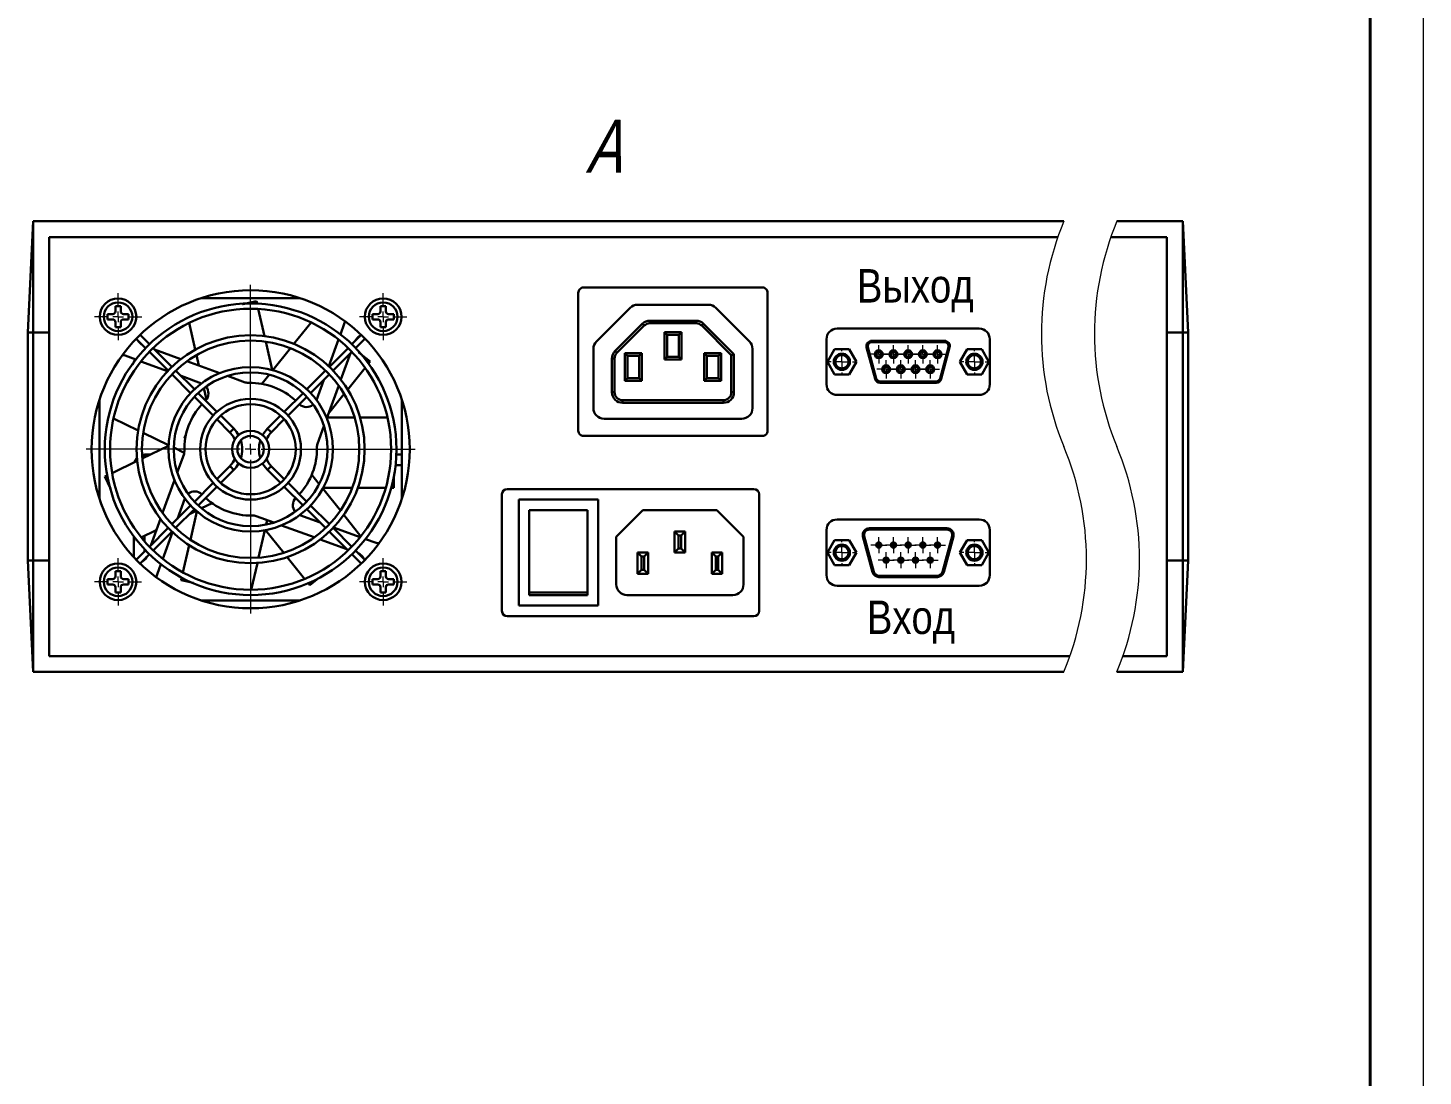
# Model space of a CAD drawing. Header units: millimetres. Extents: x 7140 to 8879, y -16257 to -5062.
# Drawn here: x 7428 to 7559.6, y -13423.9 to -13325 of the extents above; entities that cross this region are included whole.
import ezdxf

# ---------------------------------------------------------------- set-up
doc = ezdxf.new("R2010")
doc.units = ezdxf.units.MM
doc.layers.add('ОСЕВЫЕ', color=7, linetype='Continuous')
doc.styles.add('CLW', font='clw.shx', dxfattribs={"width": 0.75, "oblique": 15})
doc.styles.get("Standard").update_dxf_attribs({"font": 'ARIALN.TTF', "height": 3.4})

# ---------------------------------------------------------------- blocks, each defined once
blk = doc.blocks.new('SW_CENTERMARKSYMBOL_19')
at = {"color": 0, "linetype": 'Continuous', "lineweight": 0}
for p, q in [((0, 1), (0, 15.5)), ((-1, 0), (-15.5, 0)), ((0, 0), (-0.5, 0)), ((0, 0), (0, 0.5)), ((0, 0), (0, -0.5)), ((0, 0), (0.5, 0)), ((1, 0), (15.5, 0)), ((0, -1), (0, -15.5))]:
    blk.add_line(p, q, dxfattribs=at)
blk = doc.blocks.new('SW_CENTERMARKSYMBOL_20')
at = {"color": 0, "linetype": 'Continuous', "lineweight": 0}
for p, q in [((0, 1), (0, 2.23)), ((-1, 0), (-2.22, 0)), ((0, 0), (-0.5, 0)), ((0, 0), (0, 0.5)), ((0, 0), (0, -0.5)), ((0, 0), (0.5, 0)), ((1, 0), (2.23, 0)), ((0, -1), (0, -2.22))]:
    blk.add_line(p, q, dxfattribs=at)
blk = doc.blocks.new('SW_CENTERMARKSYMBOL_21')
at = {"color": 0, "linetype": 'Continuous', "lineweight": 0}
for p, q in [((0, 1), (0, 2.23)), ((-1, 0), (-2.22, 0)), ((0, 0), (-0.5, 0)), ((0, 0), (0, 0.5)), ((0, 0), (0, -0.5)), ((0, 0), (0.5, 0)), ((1, 0), (2.23, 0)), ((0, -1), (0, -2.22))]:
    blk.add_line(p, q, dxfattribs=at)
blk = doc.blocks.new('SW_CENTERMARKSYMBOL_22')
at = {"color": 0, "linetype": 'Continuous', "lineweight": 0}
for p, q in [((0, 1), (0, 2.22)), ((-1, 0), (-2.23, 0)), ((0, 0), (-0.5, 0)), ((0, 0), (0, 0.5)), ((0, 0), (0, -0.5)), ((0, 0), (0.5, 0)), ((1, 0), (2.22, 0)), ((0, -1), (0, -2.23))]:
    blk.add_line(p, q, dxfattribs=at)
blk = doc.blocks.new('SW_CENTERMARKSYMBOL_23')
at = {"color": 0, "linetype": 'Continuous', "lineweight": 0}
for p, q in [((0, 1), (0, 2.22)), ((-1, 0), (-2.23, 0)), ((0, 0), (-0.5, 0)), ((0, 0), (0, 0.5)), ((0, 0), (0, -0.5)), ((0, 0), (0.5, 0)), ((1, 0), (2.22, 0)), ((0, -1), (0, -2.23))]:
    blk.add_line(p, q, dxfattribs=at)
blk = doc.blocks.new('SW_CENTERMARKSYMBOL_24')
at = {"color": 0, "linetype": 'Continuous', "lineweight": 0}
for p, q in [((-1, 0), (-1.26, 0)), ((0, 0), (-0.5, 0)), ((0, 1), (0, 1.26)), ((0, 0), (0, 0.5)), ((0, 0), (0, -0.5)), ((0, 0), (0.5, 0)), ((1, 0), (1.26, 0)), ((0, -1), (0, -1.26))]:
    blk.add_line(p, q, dxfattribs=at)
blk = doc.blocks.new('SW_CENTERMARKSYMBOL_25')
at = {"color": 0, "linetype": 'Continuous', "lineweight": 0}
for p, q in [((-0.5, 0), (-0.87, 0)), ((0, 0), (-0.5, 0)), ((0, 0.5), (0, 0.87)), ((0, 0), (0, 0.5)), ((0, 0), (0, -0.5)), ((0, 0), (0.5, 0)), ((0.5, 0), (0.87, 0)), ((0, -0.5), (0, -0.87))]:
    blk.add_line(p, q, dxfattribs=at)
blk = doc.blocks.new('SW_CENTERMARKSYMBOL_26')
at = {"color": 0, "linetype": 'Continuous', "lineweight": 0}
for p, q in [((-0.5, 0), (-0.87, 0)), ((0, 0), (-0.5, 0)), ((0, 0.5), (0, 0.87)), ((0, 0), (0, 0.5)), ((0, 0), (0, -0.5)), ((0, 0), (0.5, 0)), ((0.5, 0), (0.87, 0)), ((0, -0.5), (0, -0.87))]:
    blk.add_line(p, q, dxfattribs=at)
blk = doc.blocks.new('SW_CENTERMARKSYMBOL_27')
at = {"color": 0, "linetype": 'Continuous', "lineweight": 0}
for p, q in [((-0.5, 0), (-0.87, 0)), ((0, 0), (-0.5, 0)), ((0, 0.5), (0, 0.87)), ((0, 0), (0, 0.5)), ((0, 0), (0, -0.5)), ((0, 0), (0.5, 0)), ((0.5, 0), (0.87, 0)), ((0, -0.5), (0, -0.87))]:
    blk.add_line(p, q, dxfattribs=at)
blk = doc.blocks.new('SW_CENTERMARKSYMBOL_28')
at = {"color": 0, "linetype": 'Continuous', "lineweight": 0}
for p, q in [((-0.5, 0), (-0.88, 0)), ((0, 0), (-0.5, 0)), ((0, 0.5), (0, 0.87)), ((0, 0), (0, 0.5)), ((0, 0), (0, -0.5)), ((0, 0), (0.5, 0)), ((0.5, 0), (0.87, 0)), ((0, -0.5), (0, -0.88))]:
    blk.add_line(p, q, dxfattribs=at)
blk = doc.blocks.new('SW_CENTERMARKSYMBOL_29')
at = {"color": 0, "linetype": 'Continuous', "lineweight": 0}
for p, q in [((-0.5, 0), (-0.87, 0)), ((0, 0), (-0.5, 0)), ((0, 0.5), (0, 0.87)), ((0, 0), (0, 0.5)), ((0, 0), (0, -0.5)), ((0, 0), (0.5, 0)), ((0.5, 0), (0.87, 0)), ((0, -0.5), (0, -0.87))]:
    blk.add_line(p, q, dxfattribs=at)
blk = doc.blocks.new('SW_CENTERMARKSYMBOL_30')
at = {"color": 0, "linetype": 'Continuous', "lineweight": 0}
for p, q in [((-0.5, 0), (-0.87, 0)), ((0, 0), (-0.5, 0)), ((0, 0.5), (0, 0.87)), ((0, 0), (0, 0.5)), ((0, 0), (0, -0.5)), ((0, 0), (0.5, 0)), ((0.5, 0), (0.87, 0)), ((0, -0.5), (0, -0.87))]:
    blk.add_line(p, q, dxfattribs=at)
blk = doc.blocks.new('SW_CENTERMARKSYMBOL_31')
at = {"color": 0, "linetype": 'Continuous', "lineweight": 0}
for p, q in [((-0.5, 0), (-0.87, 0)), ((0, 0), (-0.5, 0)), ((0, 0.5), (0, 0.87)), ((0, 0), (0, 0.5)), ((0, 0), (0, -0.5)), ((0, 0), (0.5, 0)), ((0.5, 0), (0.87, 0)), ((0, -0.5), (0, -0.87))]:
    blk.add_line(p, q, dxfattribs=at)
blk = doc.blocks.new('SW_CENTERMARKSYMBOL_32')
at = {"color": 0, "linetype": 'Continuous', "lineweight": 0}
for p, q in [((-0.5, 0), (-0.87, 0)), ((0, 0), (-0.5, 0)), ((0, 0.5), (0, 0.87)), ((0, 0), (0, 0.5)), ((0, 0), (0, -0.5)), ((0, 0), (0.5, 0)), ((0.5, 0), (0.87, 0)), ((0, -0.5), (0, -0.87))]:
    blk.add_line(p, q, dxfattribs=at)
blk = doc.blocks.new('SW_CENTERMARKSYMBOL_33')
at = {"color": 0, "linetype": 'Continuous', "lineweight": 0}
for p, q in [((-0.5, 0), (-0.87, 0)), ((0, 0), (-0.5, 0)), ((0, 0.5), (0, 0.87)), ((0, 0), (0, 0.5)), ((0, 0), (0, -0.5)), ((0, 0), (0.5, 0)), ((0.5, 0), (0.87, 0)), ((0, -0.5), (0, -0.87))]:
    blk.add_line(p, q, dxfattribs=at)
blk = doc.blocks.new('SW_CENTERMARKSYMBOL_34')
at = {"color": 0, "linetype": 'Continuous', "lineweight": 0}
for p, q in [((-1, 0), (-1.26, 0)), ((0, 0), (-0.5, 0)), ((0, 1), (0, 1.26)), ((0, 0), (0, 0.5)), ((0, 0), (0, -0.5)), ((0, 0), (0.5, 0)), ((1, 0), (1.26, 0)), ((0, -1), (0, -1.26))]:
    blk.add_line(p, q, dxfattribs=at)
blk = doc.blocks.new('SW_CENTERMARKSYMBOL_35')
at = {"color": 0, "linetype": 'Continuous', "lineweight": 0}
for p, q in [((-1, 0), (-1.26, 0)), ((0, 0), (-0.5, 0)), ((0, 1), (0, 1.26)), ((0, 0), (0, 0.5)), ((0, 0), (0, -0.5)), ((0, 0), (0.5, 0)), ((1, 0), (1.26, 0)), ((0, -1), (0, -1.26))]:
    blk.add_line(p, q, dxfattribs=at)
blk = doc.blocks.new('SW_CENTERMARKSYMBOL_36')
at = {"color": 0, "linetype": 'Continuous', "lineweight": 0}
for p, q in [((-0.5, 0), (-0.75, 0)), ((0, 0), (-0.5, 0)), ((0, 0.5), (0, 0.75)), ((0, 0), (0, 0.5)), ((0, 0), (0, -0.5)), ((0, 0), (0.5, 0)), ((0.5, 0), (0.75, 0)), ((0, -0.5), (0, -0.75))]:
    blk.add_line(p, q, dxfattribs=at)
blk = doc.blocks.new('SW_CENTERMARKSYMBOL_37')
at = {"color": 0, "linetype": 'Continuous', "lineweight": 0}
for p, q in [((-0.5, 0), (-0.75, 0)), ((0, 0), (-0.5, 0)), ((0, 0.5), (0, 0.75)), ((0, 0), (0, 0.5)), ((0, 0), (0, -0.5)), ((0, 0), (0.5, 0)), ((0.5, 0), (0.75, 0)), ((0, -0.5), (0, -0.75))]:
    blk.add_line(p, q, dxfattribs=at)
blk = doc.blocks.new('SW_CENTERMARKSYMBOL_38')
at = {"color": 0, "linetype": 'Continuous', "lineweight": 0}
for p, q in [((-0.5, 0), (-0.75, 0)), ((0, 0), (-0.5, 0)), ((0, 0.5), (0, 0.75)), ((0, 0), (0, 0.5)), ((0, 0), (0, -0.5)), ((0, 0), (0.5, 0)), ((0.5, 0), (0.75, 0)), ((0, -0.5), (0, -0.75))]:
    blk.add_line(p, q, dxfattribs=at)
blk = doc.blocks.new('SW_CENTERMARKSYMBOL_39')
at = {"color": 0, "linetype": 'Continuous', "lineweight": 0}
for p, q in [((-0.5, 0), (-0.75, 0)), ((0, 0), (-0.5, 0)), ((0, 0.5), (0, 0.75)), ((0, 0), (0, 0.5)), ((0, 0), (0, -0.5)), ((0, 0), (0.5, 0)), ((0.5, 0), (0.75, 0)), ((0, -0.5), (0, -0.75))]:
    blk.add_line(p, q, dxfattribs=at)
blk = doc.blocks.new('SW_CENTERMARKSYMBOL_40')
at = {"color": 0, "linetype": 'Continuous', "lineweight": 0}
for p, q in [((-0.5, 0), (-0.75, 0)), ((0, 0), (-0.5, 0)), ((0, 0.5), (0, 0.75)), ((0, 0), (0, 0.5)), ((0, 0), (0, -0.5)), ((0, 0), (0.5, 0)), ((0.5, 0), (0.75, 0)), ((0, -0.5), (0, -0.75))]:
    blk.add_line(p, q, dxfattribs=at)
blk = doc.blocks.new('SW_CENTERMARKSYMBOL_41')
at = {"color": 0, "linetype": 'Continuous', "lineweight": 0}
for p, q in [((-0.5, 0), (-0.75, 0)), ((0, 0), (-0.5, 0)), ((0, 0.5), (0, 0.75)), ((0, 0), (0, 0.5)), ((0, 0), (0, -0.5)), ((0, 0), (0.5, 0)), ((0.5, 0), (0.75, 0)), ((0, -0.5), (0, -0.75))]:
    blk.add_line(p, q, dxfattribs=at)
blk = doc.blocks.new('SW_CENTERMARKSYMBOL_42')
at = {"color": 0, "linetype": 'Continuous', "lineweight": 0}
for p, q in [((-0.5, 0), (-0.75, 0)), ((0, 0), (-0.5, 0)), ((0, 0.5), (0, 0.75)), ((0, 0), (0, 0.5)), ((0, 0), (0, -0.5)), ((0, 0), (0.5, 0)), ((0.5, 0), (0.75, 0)), ((0, -0.5), (0, -0.75))]:
    blk.add_line(p, q, dxfattribs=at)
blk = doc.blocks.new('SW_CENTERMARKSYMBOL_43')
at = {"color": 0, "linetype": 'Continuous', "lineweight": 0}
for p, q in [((-0.5, 0), (-0.75, 0)), ((0, 0), (-0.5, 0)), ((0, 0.5), (0, 0.75)), ((0, 0), (0, 0.5)), ((0, 0), (0, -0.5)), ((0, 0), (0.5, 0)), ((0.5, 0), (0.75, 0)), ((0, -0.5), (0, -0.75))]:
    blk.add_line(p, q, dxfattribs=at)
blk = doc.blocks.new('SW_CENTERMARKSYMBOL_44')
at = {"color": 0, "linetype": 'Continuous', "lineweight": 0}
for p, q in [((-0.5, 0), (-0.75, 0)), ((0, 0), (-0.5, 0)), ((0, 0.5), (0, 0.75)), ((0, 0), (0, 0.5)), ((0, 0), (0, -0.5)), ((0, 0), (0.5, 0)), ((0.5, 0), (0.75, 0)), ((0, -0.5), (0, -0.75))]:
    blk.add_line(p, q, dxfattribs=at)
blk = doc.blocks.new('SW_CENTERMARKSYMBOL_45')
at = {"color": 0, "linetype": 'Continuous', "lineweight": 0}
for p, q in [((-1, 0), (-1.26, 0)), ((0, 0), (-0.5, 0)), ((0, 1), (0, 1.26)), ((0, 0), (0, 0.5)), ((0, 0), (0, -0.5)), ((0, 0), (0.5, 0)), ((1, 0), (1.26, 0)), ((0, -1), (0, -1.26))]:
    blk.add_line(p, q, dxfattribs=at)

msp = doc.modelspace()

# ---------------------------------------------------------------- linework, layer by layer
at = {"color": 7, "linetype": 'Continuous', "lineweight": 40}
msp.add_line((7554.585, -13518.1631), (7554.585, -13231.1631), dxfattribs=at)
at = {"color": 7, "linetype": 'Continuous', "lineweight": 30}
for p, q in [((7428.03066, -13353.7519), (7428.53066, -13343.2519)), ((7428.53066, -13353.7519), (7428.53066, -13343.2519)), ((7525.71561, -13343.2519), (7428.53066, -13343.2519)), ((7536.93065, -13343.2519), (7530.71561, -13343.2519)), ((7536.93065, -13353.7519), (7536.93065, -13343.2519)), ((7537.43064, -13353.7519), (7536.93065, -13343.2519)), ((7525.1412, -13344.7519), (7430.03066, -13344.7519)), ((7430.03066, -13353.7519), (7430.03066, -13344.7519)), ((7430.03066, -13344.7519), (7430.03066, -13384.2519)), ((7535.43065, -13344.7519), (7530.1412, -13344.7519)), ((7535.43065, -13353.7519), (7535.43065, -13344.7519)), ((7535.43065, -13384.2519), (7535.43065, -13344.7519)), ((7479.93066, -13350.0019), (7479.93066, -13363.0019)), ((7497.28066, -13349.5019), (7480.43066, -13349.5019)), ((7497.78066, -13363.0019), (7497.78066, -13350.0019)), ((7436.78509, -13351.2519), (7436.27623, -13351.2519)), ((7436.27623, -13351.74747), (7436.27623, -13351.2519)), ((7436.78509, -13351.74747), (7436.78509, -13351.2519)), ((7453.71441, -13350.5019), (7444.34691, -13350.5019)), ((7449.63243, -13351.01507), (7449.57869, -13350.77964)), ((7461.78509, -13351.2519), (7461.27623, -13351.2519)), ((7461.27623, -13351.74747), (7461.27623, -13351.2519)), ((7461.78509, -13351.74747), (7461.78509, -13351.2519)), ((7484.81277, -13351.41979), (7481.64855, -13354.58401)), ((7492.19144, -13351.1269), (7485.51987, -13351.1269)), ((7496.06277, -13354.58401), (7492.89855, -13351.41979)), ((7436.02623, -13351.99747), (7435.53065, -13351.99747)), ((7435.53065, -13351.99747), (7435.53065, -13352.50633)), ((7436.02623, -13352.50633), (7435.53065, -13352.50633)), ((7436.27623, -13353.2519), (7436.27623, -13352.75633)), ((7436.78509, -13353.2519), (7436.78509, -13352.75633)), ((7437.53066, -13351.99747), (7437.03508, -13351.99747)), ((7437.53066, -13352.50633), (7437.03508, -13352.50633)), ((7437.53066, -13351.99747), (7437.53066, -13352.50633)), ((7443.114, -13352.33998), (7443.0956, -13352.25936)), ((7450.3322, -13354.08098), (7449.74798, -13351.52133)), ((7455.04571, -13352.38737), (7455.09727, -13352.32271)), ((7461.02623, -13351.99747), (7460.53066, -13351.99747)), ((7460.53066, -13351.99747), (7460.53066, -13352.50633)), ((7461.02623, -13352.50633), (7460.53066, -13352.50633)), ((7461.27623, -13353.2519), (7461.27623, -13352.75633)), ((7461.78509, -13353.2519), (7461.78509, -13352.75633)), ((7462.53066, -13351.99747), (7462.03508, -13351.99747)), ((7462.53066, -13352.50633), (7462.03508, -13352.50633)), ((7462.53066, -13351.99747), (7462.53066, -13352.50633)), ((7486.67152, -13352.6269), (7486.67152, -13352.8769)), ((7486.67152, -13352.6269), (7491.03979, -13352.6269)), ((7491.03979, -13352.6269), (7491.03979, -13352.8769)), ((7428.03066, -13353.7519), (7428.03066, -13375.2519)), ((7428.03066, -13353.7519), (7428.53066, -13353.7519)), ((7428.53066, -13353.7519), (7430.03066, -13353.7519)), ((7428.53066, -13375.2519), (7428.53066, -13353.7519)), ((7430.03066, -13375.2519), (7430.03066, -13353.7519)), ((7436.78509, -13353.2519), (7436.27623, -13353.2519)), ((7439.48632, -13354.85401), (7438.60231, -13353.97)), ((7443.80298, -13355.35861), (7443.22813, -13352.84001)), ((7453.11522, -13354.80812), (7454.72593, -13352.78836)), ((7457.85747, -13352.92661), (7457.49684, -13353.91741)), ((7459.45901, -13353.97), (7458.575, -13354.85401)), ((7461.78509, -13353.2519), (7461.27623, -13353.2519)), ((7483.39855, -13355.48566), (7485.96441, -13352.91979)), ((7486.14119, -13353.09657), (7483.57533, -13355.66243)), ((7485.96441, -13352.91979), (7486.14119, -13353.09657)), ((7491.03979, -13352.8769), (7486.67152, -13352.8769)), ((7488.05566, -13353.7019), (7489.65566, -13353.7019)), ((7488.05566, -13356.3019), (7488.05566, -13353.7019)), ((7488.30566, -13353.9519), (7488.05566, -13353.7019)), ((7488.30566, -13353.9519), (7488.30566, -13356.0519)), ((7489.40566, -13353.9519), (7488.30566, -13353.9519)), ((7489.40566, -13353.9519), (7489.65566, -13353.7019)), ((7489.40566, -13356.0519), (7489.40566, -13353.9519)), ((7489.65566, -13353.7019), (7489.65566, -13356.3019)), ((7491.7469, -13352.91979), (7491.57012, -13353.09657)), ((7494.35566, -13355.8821), (7491.57012, -13353.09657)), ((7491.7469, -13352.91979), (7494.60566, -13355.77855)), ((7517.73066, -13353.3769), (7504.33066, -13353.3769)), ((7536.93065, -13353.7519), (7535.43065, -13353.7519)), ((7535.43065, -13375.2519), (7535.43065, -13353.7519)), ((7537.43064, -13353.7519), (7536.93065, -13353.7519)), ((7536.93065, -13375.2519), (7536.93065, -13353.7519)), ((7537.43064, -13353.7519), (7537.43064, -13375.2519)), ((7438.24875, -13354.32355), (7439.13277, -13355.20756)), ((7441.60809, -13356.97578), (7439.83994, -13355.20763)), ((7442.46209, -13356.24211), (7439.96588, -13355.33357)), ((7451.06064, -13357.27248), (7450.45084, -13354.60076)), ((7451.13382, -13357.29273), (7452.78985, -13355.21613)), ((7457.31667, -13354.41244), (7456.40153, -13356.92676)), ((7458.22138, -13355.20763), (7456.45323, -13356.97578)), ((7458.92855, -13355.20756), (7459.81256, -13354.32355)), ((7481.35565, -13355.29111), (7481.35565, -13360.8769)), ((7496.35566, -13360.8769), (7496.35566, -13355.29111)), ((7503.33066, -13354.3769), (7503.33066, -13358.6269)), ((7503.41195, -13356.5019), (7504.09755, -13355.3144)), ((7504.09755, -13355.3144), (7505.46876, -13355.3144)), ((7505.46876, -13355.3144), (7506.15437, -13356.5019)), ((7507.11681, -13355.15631), (7507.23755, -13355.12396)), ((7507.90726, -13358.10631), (7507.11681, -13355.15631)), ((7507.23755, -13355.12396), (7508.028, -13358.07396)), ((7507.59977, -13354.5269), (7507.59977, -13354.6519)), ((7507.59977, -13354.5269), (7514.46154, -13354.5269)), ((7514.46154, -13354.6519), (7507.59977, -13354.6519)), ((7514.03332, -13358.07396), (7514.82376, -13355.12396)), ((7514.94451, -13355.15631), (7514.15406, -13358.10631)), ((7514.46154, -13354.5269), (7514.46154, -13354.6519)), ((7514.82376, -13355.12396), (7514.94451, -13355.15631)), ((7515.90695, -13356.5019), (7516.59255, -13355.3144)), ((7516.59255, -13355.3144), (7517.96376, -13355.3144)), ((7517.96376, -13355.3144), (7518.64936, -13356.5019)), ((7518.73066, -13358.6269), (7518.73066, -13354.3769)), ((7437.20537, -13355.92509), (7438.19617, -13356.28571)), ((7438.6912, -13356.46589), (7441.20552, -13357.38103)), ((7439.48638, -13355.56118), (7441.25454, -13357.32933)), ((7446.11449, -13357.57148), (7443.02372, -13356.44653)), ((7444.14439, -13356.85442), (7443.91911, -13355.86739)), ((7456.80678, -13357.32933), (7458.57493, -13355.56118)), ((7457.54044, -13358.18333), (7458.44899, -13355.68712)), ((7460.14573, -13356.65761), (7460.2963, -13356.46881)), ((7483.10566, -13359.3769), (7483.10566, -13356.19276)), ((7483.35566, -13356.19276), (7483.10566, -13356.19276)), ((7483.35566, -13356.19276), (7483.35566, -13359.3769)), ((7483.39855, -13355.48566), (7483.57533, -13355.66243)), ((7484.30566, -13355.7019), (7485.90566, -13355.7019)), ((7484.30566, -13358.3019), (7484.30566, -13355.7019)), ((7484.55566, -13355.9519), (7484.30566, -13355.7019)), ((7485.65566, -13355.9519), (7484.55566, -13355.9519)), ((7484.55566, -13355.9519), (7484.55566, -13358.0519)), ((7485.65566, -13355.9519), (7485.90566, -13355.7019)), ((7485.65566, -13358.0519), (7485.65566, -13355.9519)), ((7485.90566, -13355.7019), (7485.90566, -13358.3019)), ((7488.05566, -13356.3019), (7488.30566, -13356.0519)), ((7489.65566, -13356.3019), (7488.05566, -13356.3019)), ((7488.30566, -13356.0519), (7489.40566, -13356.0519)), ((7489.65566, -13356.3019), (7489.40566, -13356.0519)), ((7491.80566, -13358.3019), (7491.80566, -13355.7019)), ((7491.80566, -13355.7019), (7493.40566, -13355.7019)), ((7491.80566, -13355.7019), (7492.05566, -13355.9519)), ((7493.15566, -13355.9519), (7492.05566, -13355.9519)), ((7492.05566, -13355.9519), (7492.05566, -13358.0519)), ((7493.40566, -13355.7019), (7493.15566, -13355.9519)), ((7493.15566, -13358.0519), (7493.15566, -13355.9519)), ((7493.40566, -13355.7019), (7493.40566, -13358.3019)), ((7494.60566, -13355.77855), (7494.35566, -13355.8821)), ((7494.35566, -13359.3769), (7494.35566, -13355.8821)), ((7494.60566, -13355.77855), (7494.60566, -13359.3769)), ((7504.09755, -13357.6894), (7503.41195, -13356.5019)), ((7506.15437, -13356.5019), (7505.46876, -13357.6894)), ((7516.59255, -13357.6894), (7515.90695, -13356.5019)), ((7518.64936, -13356.5019), (7517.96376, -13357.6894)), ((7441.60819, -13357.68299), (7443.37665, -13359.45145)), ((7443.73021, -13359.0979), (7441.96175, -13357.32943)), ((7442.47562, -13357.8433), (7444.39434, -13358.54166)), ((7448.51108, -13358.44377), (7446.84771, -13357.83835)), ((7450.09653, -13358.59345), (7450.79349, -13357.71948)), ((7456.09957, -13357.32943), (7454.33111, -13359.0979)), ((7454.68466, -13359.45145), (7456.45312, -13357.68299)), ((7458.18502, -13359.11628), (7459.82198, -13357.0636)), ((7505.46876, -13357.6894), (7504.09755, -13357.6894)), ((7517.96376, -13357.6894), (7516.59255, -13357.6894)), ((7444.87405, -13360.05124), (7444.6316, -13358.98902)), ((7455.93926, -13358.19686), (7455.2409, -13360.11558)), ((7456.21108, -13361.83573), (7457.33603, -13358.74496)), ((7484.30566, -13358.3019), (7484.55566, -13358.0519)), ((7485.90566, -13358.3019), (7484.30566, -13358.3019)), ((7484.55566, -13358.0519), (7485.65566, -13358.0519)), ((7485.90566, -13358.3019), (7485.65566, -13358.0519)), ((7492.05566, -13358.0519), (7491.80566, -13358.3019)), ((7493.40566, -13358.3019), (7491.80566, -13358.3019)), ((7492.05566, -13358.0519), (7493.15566, -13358.0519)), ((7493.15566, -13358.0519), (7493.40566, -13358.3019)), ((7507.90726, -13358.10631), (7508.028, -13358.07396)), ((7508.39022, -13358.3519), (7513.6711, -13358.3519)), ((7508.39022, -13358.3519), (7508.39022, -13358.4769)), ((7513.6711, -13358.4769), (7508.39022, -13358.4769)), ((7513.6711, -13358.3519), (7513.6711, -13358.4769)), ((7514.03332, -13358.07396), (7514.15406, -13358.10631)), ((7434.78066, -13369.43565), (7434.78066, -13360.06815)), ((7443.73041, -13359.8052), (7445.49978, -13361.57457)), ((7445.85333, -13361.22102), (7444.08396, -13359.45165)), ((7453.97735, -13359.45165), (7452.20798, -13361.22102)), ((7452.56153, -13361.57457), (7454.33091, -13359.8052)), ((7456.37459, -13361.38648), (7457.8526, -13359.53311)), ((7463.28066, -13369.43565), (7463.28066, -13360.06815)), ((7483.35566, -13359.3769), (7483.10566, -13359.3769)), ((7484.10566, -13360.1269), (7493.60566, -13360.1269)), ((7484.10566, -13360.1269), (7484.10566, -13360.3769)), ((7493.60566, -13360.3769), (7484.10566, -13360.3769)), ((7493.60566, -13360.1269), (7493.60566, -13360.3769)), ((7494.35566, -13359.3769), (7494.60566, -13359.3769)), ((7504.33066, -13359.6269), (7517.73066, -13359.6269)), ((7435.63765, -13361.63902), (7435.56315, -13361.60314)), ((7438.42728, -13362.98244), (7436.09975, -13361.86156)), ((7445.85388, -13361.92868), (7447.08612, -13363.16091)), ((7447.43967, -13362.80736), (7446.20743, -13361.57512)), ((7451.85388, -13361.57512), (7450.62165, -13362.80736)), ((7450.9752, -13363.16091), (7452.20743, -13361.92868)), ((7456.24392, -13361.7455), (7458.82984, -13361.7455)), ((7459.3517, -13361.7455), (7461.93508, -13361.7455)), ((7462.44796, -13361.7455), (7462.53066, -13361.7455)), ((7482.35566, -13361.8769), (7495.35566, -13361.8769)), ((7441.2905, -13364.36129), (7438.89747, -13363.20887)), ((7455.33879, -13364.23232), (7455.94421, -13362.56894)), ((7441.28706, -13364.43714), (7438.81801, -13365.62617)), ((7442.77221, -13365.07484), (7441.78229, -13364.59812)), ((7442.93125, -13363.38818), (7442.8483, -13363.53186)), ((7480.43066, -13363.5019), (7497.28066, -13363.5019)), ((7438.33766, -13365.85749), (7435.97219, -13366.99664)), ((7439.03066, -13365.2519), (7439.59518, -13365.2519)), ((7442.72253, -13365.27148), (7442.1171, -13366.93485)), ((7462.77156, -13365.2519), (7463.28066, -13365.2519)), ((7435.50434, -13367.22195), (7435.28676, -13367.32673)), ((7447.08612, -13366.34289), (7445.85388, -13367.57512)), ((7446.20743, -13367.92868), (7447.43967, -13366.69644)), ((7450.62165, -13366.69644), (7451.85388, -13367.92868)), ((7452.20743, -13367.57512), (7450.9752, -13366.34289)), ((7454.79752, -13367.16142), (7455.49449, -13368.0354)), ((7435.82647, -13368.44745), (7435.28676, -13367.32673)), ((7441.85024, -13367.66807), (7440.72529, -13370.75884)), ((7445.49978, -13367.92922), (7443.73041, -13369.6986)), ((7444.08396, -13370.05215), (7445.85333, -13368.28278)), ((7452.20798, -13368.28278), (7453.97735, -13370.05215)), ((7454.33091, -13369.6986), (7452.56153, -13367.92922)), ((7455.83481, -13368.46215), (7457.49085, -13370.53875)), ((7455.87084, -13368.39531), (7458.61126, -13368.39531)), ((7459.14441, -13368.39531), (7461.76989, -13368.39531)), ((7462.28917, -13368.39531), (7462.53066, -13368.39531)), ((7462.53066, -13367.34623), (7462.53066, -13368.39531)), ((7496.48066, -13368.5019), (7473.23066, -13368.5019)), ((7442.12206, -13371.30694), (7442.82042, -13369.38822)), ((7445.3983, -13369.83801), (7444.39115, -13370.32302)), ((7472.73066, -13369.0019), (7472.73066, -13380.0019)), ((7474.30566, -13379.5019), (7474.30566, -13369.5019)), ((7481.80566, -13369.5019), (7474.30566, -13369.5019)), ((7481.80566, -13379.5019), (7481.80566, -13369.5019)), ((7496.98066, -13369.0019), (7496.98066, -13380.0019)), ((7443.37665, -13370.05235), (7441.60819, -13371.82081)), ((7441.96175, -13372.17436), (7443.73021, -13370.4059)), ((7443.89936, -13370.55985), (7443.27611, -13370.86)), ((7443.95651, -13370.60984), (7443.34671, -13373.28156)), ((7449.55023, -13371.06003), (7451.21361, -13371.66545)), ((7455.5857, -13371.6605), (7453.66698, -13370.96214)), ((7454.33111, -13370.4059), (7456.09957, -13372.17436)), ((7456.45312, -13371.82081), (7454.68466, -13370.05235)), ((7457.81623, -13370.94676), (7459.42693, -13372.96652)), ((7475.30566, -13370.5019), (7475.30566, -13378.27686)), ((7475.30566, -13370.5019), (7480.80566, -13370.5019)), ((7480.80566, -13370.5019), (7480.80566, -13378.27686)), ((7486.00566, -13370.5019), (7483.50566, -13373.0019)), ((7493.00566, -13370.5019), (7486.00566, -13370.5019)), ((7495.50566, -13373.0019), (7493.00566, -13370.5019)), ((7440.13852, -13372.37098), (7438.70861, -13373.05959)), ((7441.25454, -13372.17447), (7439.48638, -13373.94262)), ((7440.52087, -13371.32047), (7439.61233, -13373.81668)), ((7450.37219, -13372.38491), (7449.78116, -13374.97439)), ((7450.4469, -13372.3714), (7452.15553, -13374.51395)), ((7450.58835, -13371.43787), (7450.49365, -13371.85275)), ((7451.94682, -13371.93232), (7455.0376, -13373.05727)), ((7458.57493, -13373.94262), (7456.80678, -13372.17447)), ((7459.37012, -13373.03791), (7456.8558, -13372.12277)), ((7503.33066, -13372.3769), (7503.33066, -13376.6269)), ((7517.73066, -13371.3769), (7504.33066, -13371.3769)), ((7514.69114, -13372.2019), (7507.37017, -13372.2019)), ((7514.69114, -13372.3269), (7507.37017, -13372.3269)), ((7518.73066, -13376.6269), (7518.73066, -13372.3769)), ((7438.03066, -13374.94994), (7438.03066, -13373.02449)), ((7438.24651, -13373.28212), (7438.172, -13373.318)), ((7439.83994, -13374.29617), (7441.60809, -13372.52802)), ((7440.74465, -13375.09136), (7441.65979, -13372.57704)), ((7443.22807, -13373.80135), (7442.64384, -13376.361)), ((7455.59923, -13373.26168), (7458.09544, -13374.17023)), ((7456.45323, -13372.52802), (7458.22138, -13374.29617)), ((7460.85595, -13373.57871), (7459.86515, -13373.21809)), ((7483.50566, -13373.0019), (7483.50566, -13377.5019)), ((7489.00566, -13372.5019), (7489.38066, -13372.8769)), ((7489.00566, -13372.5019), (7490.00566, -13372.5019)), ((7489.00566, -13374.5019), (7489.00566, -13372.5019)), ((7489.38066, -13372.8769), (7489.38066, -13374.1269)), ((7489.63066, -13372.8769), (7489.38066, -13372.8769)), ((7489.63066, -13372.8769), (7490.00566, -13372.5019)), ((7489.63066, -13374.1269), (7489.63066, -13372.8769)), ((7490.00566, -13372.5019), (7490.00566, -13374.5019)), ((7495.50566, -13377.5019), (7495.50566, -13373.0019)), ((7503.41195, -13374.5019), (7504.09755, -13373.3144)), ((7504.09755, -13373.3144), (7505.46876, -13373.3144)), ((7505.46876, -13373.3144), (7506.15437, -13374.5019)), ((7506.76647, -13372.98866), (7507.6641, -13376.33866)), ((7506.88721, -13372.95631), (7507.78484, -13376.30631)), ((7514.27647, -13376.30631), (7515.1741, -13372.95631)), ((7514.39721, -13376.33866), (7515.29485, -13372.98866)), ((7515.90695, -13374.5019), (7516.59255, -13373.3144)), ((7516.59255, -13373.3144), (7517.96376, -13373.3144)), ((7517.96376, -13373.3144), (7518.64936, -13374.5019)), ((7439.13277, -13374.29623), (7438.24875, -13375.18025)), ((7438.60231, -13375.5338), (7439.48632, -13374.64979)), ((7452.48795, -13374.93078), (7454.1249, -13376.98346)), ((7458.575, -13374.64979), (7459.45901, -13375.5338)), ((7459.81256, -13375.18025), (7458.92855, -13374.29623)), ((7485.50566, -13376.5019), (7485.50566, -13374.5019)), ((7485.50566, -13374.5019), (7485.88066, -13374.8769)), ((7485.50566, -13374.5019), (7486.50566, -13374.5019)), ((7485.88066, -13374.8769), (7485.88066, -13376.1269)), ((7486.13066, -13374.8769), (7485.88066, -13374.8769)), ((7486.50566, -13374.5019), (7486.13066, -13374.8769)), ((7486.13066, -13376.1269), (7486.13066, -13374.8769)), ((7486.50566, -13374.5019), (7486.50566, -13376.5019)), ((7489.00566, -13374.5019), (7489.38066, -13374.1269)), ((7490.00566, -13374.5019), (7489.00566, -13374.5019)), ((7489.38066, -13374.1269), (7489.63066, -13374.1269)), ((7489.63066, -13374.1269), (7490.00566, -13374.5019)), ((7492.50566, -13376.5019), (7492.50566, -13374.5019)), ((7492.50566, -13374.5019), (7492.88066, -13374.8769)), ((7492.50566, -13374.5019), (7493.50566, -13374.5019)), ((7492.88066, -13374.8769), (7492.88066, -13376.1269)), ((7493.13066, -13374.8769), (7492.88066, -13374.8769)), ((7493.50566, -13374.5019), (7493.13066, -13374.8769)), ((7493.13066, -13376.1269), (7493.13066, -13374.8769)), ((7493.50566, -13374.5019), (7493.50566, -13376.5019)), ((7504.09755, -13375.6894), (7503.41195, -13374.5019)), ((7506.15437, -13374.5019), (7505.46876, -13375.6894)), ((7516.59255, -13375.6894), (7515.90695, -13374.5019)), ((7518.64936, -13374.5019), (7517.96376, -13375.6894)), ((7428.03066, -13375.2519), (7428.53066, -13375.2519)), ((7428.03066, -13375.2519), (7428.53066, -13385.7519)), ((7428.53066, -13375.2519), (7428.53066, -13385.7519)), ((7428.53066, -13375.2519), (7430.03066, -13375.2519)), ((7430.03066, -13375.2519), (7430.03066, -13384.2519)), ((7436.78509, -13376.2519), (7436.27623, -13376.2519)), ((7436.27623, -13376.74747), (7436.27623, -13376.2519)), ((7436.78509, -13376.74747), (7436.78509, -13376.2519)), ((7440.20385, -13376.57719), (7440.56447, -13375.58639)), ((7449.66503, -13375.48317), (7449.09018, -13378.00177)), ((7461.78509, -13376.2519), (7461.27623, -13376.2519)), ((7461.27623, -13376.74747), (7461.27623, -13376.2519)), ((7461.78509, -13376.74747), (7461.78509, -13376.2519)), ((7485.88066, -13376.1269), (7485.50566, -13376.5019)), ((7485.88066, -13376.1269), (7486.13066, -13376.1269)), ((7486.13066, -13376.1269), (7486.50566, -13376.5019)), ((7492.88066, -13376.1269), (7492.50566, -13376.5019)), ((7492.88066, -13376.1269), (7493.13066, -13376.1269)), ((7493.13066, -13376.1269), (7493.50566, -13376.5019)), ((7505.46876, -13375.6894), (7504.09755, -13375.6894)), ((7517.96376, -13375.6894), (7516.59255, -13375.6894)), ((7535.43065, -13375.2519), (7535.43065, -13384.2519)), ((7536.93065, -13375.2519), (7535.43065, -13375.2519)), ((7536.93065, -13375.2519), (7536.93065, -13385.7519)), ((7537.43064, -13375.2519), (7536.93065, -13385.7519)), ((7537.43064, -13375.2519), (7536.93065, -13375.2519)), ((7436.02623, -13376.99747), (7435.53065, -13376.99747)), ((7435.53065, -13376.99747), (7435.53065, -13377.50633)), ((7436.02623, -13377.50633), (7435.53065, -13377.50633)), ((7436.27623, -13378.2519), (7436.27623, -13377.75633)), ((7436.78509, -13378.2519), (7436.78509, -13377.75633)), ((7437.53066, -13376.99747), (7437.03508, -13376.99747)), ((7437.53066, -13377.50633), (7437.03508, -13377.50633)), ((7437.53066, -13376.99747), (7437.53066, -13377.50633)), ((7442.5283, -13376.86725), (7442.47456, -13377.10269)), ((7443.61381, -13377.36272), (7442.47456, -13377.10269)), ((7454.44867, -13377.38945), (7454.59923, -13377.57826)), ((7455.44215, -13376.90605), (7454.59923, -13377.57826)), ((7461.02623, -13376.99747), (7460.53066, -13376.99747)), ((7460.53066, -13376.99747), (7460.53066, -13377.50633)), ((7461.02623, -13377.50633), (7460.53066, -13377.50633)), ((7461.27623, -13378.2519), (7461.27623, -13377.75633)), ((7461.78509, -13378.2519), (7461.78509, -13377.75633)), ((7462.53066, -13376.99747), (7462.03508, -13376.99747)), ((7462.53066, -13377.50633), (7462.03508, -13377.50633)), ((7462.53066, -13376.99747), (7462.53066, -13377.50633)), ((7486.50566, -13376.5019), (7485.50566, -13376.5019)), ((7493.50566, -13376.5019), (7492.50566, -13376.5019)), ((7504.33066, -13377.6269), (7517.73066, -13377.6269)), ((7508.2678, -13376.6769), (7513.79351, -13376.6769)), ((7508.2678, -13376.8019), (7513.79351, -13376.8019)), ((7436.78509, -13378.2519), (7436.27623, -13378.2519)), ((7453.71441, -13379.0019), (7444.34691, -13379.0019)), ((7448.97605, -13378.50179), (7448.95765, -13378.58241)), ((7461.78509, -13378.2519), (7461.27623, -13378.2519)), ((7475.30566, -13378.27686), (7475.30566, -13378.5019)), ((7475.30566, -13378.27686), (7480.80566, -13378.27686)), ((7475.30566, -13378.5019), (7480.80566, -13378.5019)), ((7480.80566, -13378.27686), (7480.80566, -13378.5019)), ((7484.50566, -13378.5019), (7494.50566, -13378.5019)), ((7481.80566, -13379.5019), (7474.30566, -13379.5019)), ((7496.48066, -13380.5019), (7473.23066, -13380.5019)), ((7430.03066, -13384.2519), (7526.2901, -13384.2519)), ((7531.2901, -13384.2519), (7535.43065, -13384.2519)), ((7428.53066, -13385.7519), (7525.71569, -13385.7519)), ((7530.71569, -13385.7519), (7536.93065, -13385.7519))]:
    msp.add_line(p, q, dxfattribs=at)
at = {"color": 8, "linetype": 'Continuous', "lineweight": 30}
for p, q in [((7439.03066, -13365.52376), (7439.03066, -13365.2519)), ((7463.28066, -13366.2519), (7462.69859, -13366.2519)), ((7439.03066, -13372.9045), (7439.03066, -13373.44457)), ((7439.03066, -13374.18919), (7439.03066, -13374.39835)), ((7439.03066, -13375.10545), (7439.03066, -13375.1836))]:
    msp.add_line(p, q, dxfattribs=at)
at = {"color": 7, "linetype": 'Continuous', "lineweight": 30, "flags": 128}
for points in [[(7448.25374, -13351.08205), (7448.31005, -13351.0692), (7449.57869, -13350.77964)], [(7457.91449, -13352.66564), (7457.90144, -13352.76458), (7457.85747, -13352.92661)], [(7436.9444, -13355.86807), (7437.04334, -13355.88111), (7437.20537, -13355.92509)], [(7459.19991, -13355.59446), (7459.27893, -13355.65748), (7460.2963, -13356.46881)], [(7447.08612, -13363.16091), (7447.36593, -13363.50187), (7447.54574, -13363.82589)], [(7450.62165, -13362.80736), (7450.27965, -13363.22408), (7450.16203, -13363.4168)], [(7442.8483, -13363.53186), (7442.79791, -13363.70783), (7442.79744, -13363.70977)], [(7439.03066, -13365.2519), (7438.83557, -13365.27111), (7438.79428, -13365.28024)], [(7447.54574, -13365.67791), (7447.36593, -13366.00193), (7447.08612, -13366.34289)], [(7450.16203, -13366.087), (7450.27965, -13366.27972), (7450.62165, -13366.69644)], [(7461.11692, -13373.63573), (7461.01798, -13373.62268), (7460.85595, -13373.57871)], [(7440.14683, -13376.83816), (7440.15987, -13376.73922), (7440.20385, -13376.57719)]]:
    msp.add_lwpolyline(points, dxfattribs=at)
at = {"color": 8, "linetype": 'Continuous', "lineweight": 30, "flags": 128}
for points in [[(7447.08612, -13363.16091), (7447.09957, -13363.14745), (7447.13789, -13363.10913), (7447.19524, -13363.05178), (7447.26289, -13362.98413), (7447.33054, -13362.91648), (7447.38789, -13362.85913), (7447.42621, -13362.82081), (7447.43967, -13362.80736)], [(7450.9752, -13363.16091), (7450.96175, -13363.14745), (7450.92343, -13363.10913), (7450.86607, -13363.05178), (7450.79842, -13362.98413), (7450.73078, -13362.91648), (7450.67342, -13362.85913), (7450.63511, -13362.82081), (7450.62165, -13362.80736)], [(7447.08612, -13366.34289), (7447.09957, -13366.35635), (7447.13789, -13366.39467), (7447.19524, -13366.45202), (7447.26289, -13366.51967), (7447.33054, -13366.58732), (7447.38789, -13366.64467), (7447.42621, -13366.68299), (7447.43967, -13366.69644)], [(7450.9752, -13366.34289), (7450.96175, -13366.35635), (7450.92343, -13366.39467), (7450.86607, -13366.45202), (7450.79842, -13366.51967), (7450.73078, -13366.58732), (7450.67342, -13366.64467), (7450.63511, -13366.68299), (7450.62165, -13366.69644)]]:
    msp.add_lwpolyline(points, dxfattribs=at)
at = {"color": 7, "linetype": 'Continuous', "lineweight": 30}
for centre, radius in [((7449.03066, -13364.7519), 15), ((7436.53066, -13352.2519), 1.725), ((7436.53066, -13352.2519), 1.35), ((7449.03066, -13364.7519), 13.75), ((7461.53066, -13352.2519), 1.725), ((7461.53066, -13352.2519), 1.35), ((7449.03066, -13364.7519), 13.25), ((7449.03066, -13364.7519), 10.75), ((7449.03066, -13364.7519), 10.25), ((7504.78316, -13356.5019), 0.7625), ((7504.78316, -13356.5019), 0.625), ((7508.26066, -13355.7919), 0.375), ((7508.26066, -13355.7919), 0.25), ((7509.64566, -13355.7919), 0.375), ((7509.64566, -13355.7919), 0.25), ((7511.03066, -13355.7919), 0.375), ((7511.03066, -13355.7919), 0.25), ((7512.41566, -13355.7919), 0.375), ((7512.41566, -13355.7919), 0.25), ((7513.80066, -13355.7919), 0.375), ((7513.80066, -13355.7919), 0.25), ((7517.27816, -13356.5019), 0.7625), ((7517.27816, -13356.5019), 0.625), ((7449.03066, -13364.7519), 7.75), ((7449.03066, -13364.7519), 7.25), ((7508.95316, -13357.2119), 0.375), ((7508.95316, -13357.2119), 0.25), ((7510.33816, -13357.2119), 0.375), ((7510.33816, -13357.2119), 0.25), ((7511.72316, -13357.2119), 0.375), ((7511.72316, -13357.2119), 0.25), ((7513.10816, -13357.2119), 0.375), ((7513.10816, -13357.2119), 0.25), ((7449.03066, -13364.7519), 4.75), ((7449.03066, -13364.7519), 4.25), ((7449.03066, -13364.7519), 1.75), ((7449.03066, -13364.7519), 1.25), ((7504.78316, -13374.5019), 0.7625), ((7508.26066, -13373.7919), 0.25), ((7508.26066, -13373.7919), 0.125), ((7509.64566, -13373.7919), 0.25), ((7509.64566, -13373.7919), 0.125), ((7511.03066, -13373.7919), 0.25), ((7511.03066, -13373.7919), 0.125), ((7512.41566, -13373.7919), 0.25), ((7512.41566, -13373.7919), 0.125), ((7513.80066, -13373.7919), 0.25), ((7513.80066, -13373.7919), 0.125), ((7517.27816, -13374.5019), 0.7625), ((7504.78316, -13374.5019), 0.625), ((7508.95316, -13375.2119), 0.25), ((7508.95316, -13375.2119), 0.125), ((7510.33816, -13375.2119), 0.25), ((7510.33816, -13375.2119), 0.125), ((7511.72316, -13375.2119), 0.25), ((7511.72316, -13375.2119), 0.125), ((7513.10816, -13375.2119), 0.25), ((7513.10816, -13375.2119), 0.125), ((7517.27816, -13374.5019), 0.625), ((7436.53066, -13377.2519), 1.725), ((7436.53066, -13377.2519), 1.35), ((7461.53066, -13377.2519), 1.725), ((7461.53066, -13377.2519), 1.35)]:
    msp.add_circle(centre, radius, dxfattribs=at)
at = {"color": 7, "linetype": 'Continuous', "lineweight": 0}
for centre, radius, start, end in [((7551.21577, -13353.87685), 27.62513, 157.3801351, 202.6198649), ((7556.21577, -13353.87685), 27.62513, 157.3801351, 202.6198649), ((7504.78318, -13356.50196), 0.75001, 254.9806284, 194.9953486), ((7517.27818, -13356.50194), 0.75001, 254.9843439, 194.9962632), ((7500.21553, -13375.12695), 27.62513, 337.3801351, 22.6198649), ((7505.21553, -13375.12695), 27.62513, 337.3801351, 22.6198649), ((7504.78318, -13374.50196), 0.75001, 254.980631, 194.9953459), ((7517.27818, -13374.50195), 0.75001, 254.984201, 194.9962048)]:
    msp.add_arc(centre, radius, start, end, dxfattribs=at)
at = {"color": 7, "linetype": 'Continuous', "lineweight": 30}
for centre, radius, start, end in [((7480.43065, -13350.00189), 0.49999, 89.99921, 180.0003631), ((7497.28066, -13350.00189), 0.49999, 359.9996369, 90.00079), ((7485.51988, -13352.12691), 1.00001, 90.0003617, 134.9997905), ((7492.19144, -13352.12691), 1.00001, 45.0002095, 89.9996383), ((7436.02623, -13351.74747), 0.25, 269.9998137, 359.9993325), ((7436.02624, -13352.75633), 0.25, 0.0000638, 90.0016438), ((7437.03509, -13351.74747), 0.25, 180.0006675, 269.9984787), ((7437.03508, -13352.75633), 0.25, 90.0000637, 179.9999363), ((7461.02623, -13351.74747), 0.25, 269.9998137, 359.9993325), ((7461.02624, -13352.75633), 0.25, 0.0000638, 90.0016438), ((7462.03509, -13351.74747), 0.25, 180.0006675, 269.9984787), ((7462.03508, -13352.75633), 0.25, 90.0000637, 179.9999363), ((7486.67152, -13353.6269), 1, 89.9997647, 134.9996587), ((7491.0398, -13353.6269), 1, 45.0003413, 90.0002353), ((7486.67152, -13353.6269), 0.75, 90.0000402, 135.0003426), ((7491.0398, -13353.62688), 0.74998, 44.9991098, 90.0002227), ((7504.33066, -13354.3769), 1, 90.0001522, 180.0000613), ((7517.73066, -13354.3769), 1, 359.9999387, 89.9998478), ((7439.28019, -13354.01978), 1.00004, 205.7510671, 244.248704), ((7459.76274, -13355.0014), 1, 115.7499563, 154.2495859), ((7482.35567, -13355.29112), 1.00002, 135.0004148, 179.9995397), ((7495.35566, -13355.29111), 0.99999, 359.9996661, 44.9998641), ((7507.59977, -13355.0269), 0.5, 89.9999874, 194.9998482), ((7507.59977, -13355.0269), 0.375, 89.9996702, 195.0003242), ((7514.46154, -13355.0269), 0.5, 345.0004952, 89.9998826), ((7514.46155, -13355.0269), 0.37499, 344.9992179, 90.0007876), ((7484.10565, -13356.19276), 0.99999, 135.0001359, 180.0003339), ((7484.10564, -13356.19276), 0.74998, 134.9991098, 180.000365), ((7444.05232, -13359.48135), 1, 317.4858102, 39.4123064), ((7448.8531, -13357.50408), 1, 250.0000274, 271.4037445), ((7449.03066, -13364.75191), 6.25001, 47.2924728, 91.4033027), ((7504.33066, -13358.6269), 1, 179.99997, 270.00003), ((7508.39022, -13357.9769), 0.5, 195.000093, 270.0000314), ((7508.39022, -13357.9769), 0.375, 195.0000346, 270.0002537), ((7513.67109, -13357.9769), 0.375, 270.0002567, 344.999455), ((7513.6711, -13357.9769), 0.5, 269.9999686, 344.999907), ((7517.73066, -13358.6269), 1, 269.99997, 0.00003), ((7449.03066, -13364.7519), 6.25, 137.2924635, 181.4033686), ((7454.3012, -13359.77355), 1.00001, 227.4864106, 309.4120402), ((7484.10565, -13359.37691), 0.99999, 179.9996811, 270.0002122), ((7484.10566, -13359.37689), 0.75001, 180.0005668, 269.9995754), ((7493.60565, -13359.37689), 0.75001, 270.0004246, 359.9994332), ((7493.60565, -13359.3769), 1, 270.0001522, 359.9999546), ((7482.35566, -13360.8769), 1, 180.0000454, 270.0000613), ((7495.35566, -13360.8769), 0.99999, 269.9997878, 0.0003189), ((7445.49504, -13364.75196), 2.75011, 29.0449912, 44.999649), ((7452.56628, -13364.75196), 2.2501, 135.0005075, 155.6966083), ((7480.43065, -13363.0019), 0.5, 179.9997878, 270.0004256), ((7497.28066, -13363.0019), 0.5, 269.9995744, 0.0002122), ((7445.49504, -13364.7519), 2.75008, 342.0606408, 17.9393592), ((7452.56613, -13364.7519), 2.74994, 162.0596574, 197.9403426), ((7449.03066, -13364.7519), 6.24999, 317.2924377, 1.4033823), ((7456.27837, -13364.57432), 0.99989, 159.9988826, 181.4046112), ((7439.03075, -13366.25194), 1.00009, 136.0364309, 164.7155795), ((7441.78253, -13364.92941), 1.00031, 340.0033797, 1.4001137), ((7452.56628, -13364.75184), 2.2501, 204.3033917, 224.9994925), ((7445.49514, -13364.75192), 2.74998, 314.9999701, 330.9553897), ((7473.23066, -13369.0019), 0.5, 90.0003031, 179.9994835), ((7496.48066, -13369.0019), 0.5, 0.0005165, 89.9996969), ((7443.76011, -13369.73024), 1, 47.486123, 129.4123102), ((7449.03065, -13364.75191), 6.24999, 227.2924089, 271.4033878), ((7454.00901, -13370.02244), 1.00001, 137.4866779, 219.4120873), ((7449.20821, -13371.99974), 1.00002, 70.0001429, 91.402974), ((7504.33066, -13372.3769), 1, 90.0001522, 179.9999546), ((7507.37017, -13372.8269), 0.625, 90.0000877, 194.9998888), ((7507.37017, -13372.8269), 0.5, 90.0000066, 195.0001243), ((7514.69114, -13372.8269), 0.625, 345.0001112, 90.000083), ((7514.69114, -13372.8269), 0.5, 344.9998757, 89.9999934), ((7517.73066, -13372.3769), 1, 0.0000454, 89.9998478), ((7438.29854, -13374.50238), 1.00003, 295.7510891, 334.2492542), ((7458.78116, -13375.48399), 1, 25.7505038, 64.2500684), ((7508.2678, -13376.1769), 0.625, 195.0000214, 270.0000047), ((7508.2678, -13376.1769), 0.5, 194.9997979, 270.0001874), ((7513.79351, -13376.1769), 0.5, 269.9999819, 344.9998193), ((7513.79351, -13376.1769), 0.625, 269.9998245, 344.9999786), ((7436.02623, -13376.74747), 0.25, 269.9994493, 359.9994835), ((7436.02623, -13377.75633), 0.25, 0.0005165, 90.0005507), ((7437.03509, -13376.74747), 0.25, 180.0005165, 269.9988431), ((7437.03509, -13377.75633), 0.25, 90.0011569, 179.9994835), ((7461.02623, -13376.74747), 0.25, 269.9994493, 359.9994835), ((7461.02623, -13377.75633), 0.25, 0.0005165, 90.0005507), ((7462.03509, -13376.74747), 0.25, 180.0005165, 269.9988431), ((7462.03509, -13377.75633), 0.25, 90.0011569, 179.9994835), ((7484.50566, -13377.5019), 1, 180.0000454, 269.9998478), ((7494.50566, -13377.5019), 1, 270.0001522, 359.9999546), ((7504.33066, -13376.6269), 1, 180.0000454, 269.9998478), ((7517.73066, -13376.6269), 1, 270.0001522, 359.9999546), ((7473.23066, -13380.0019), 0.5, 180.0003031, 269.9996969), ((7496.48066, -13380.0019), 0.5, 270.0003031, 359.9996969)]:
    msp.add_arc(centre, radius, start, end, dxfattribs=at)
msp.add_open_spline([(7437.88142, -13356.7892), (7437.88221, -13356.78756), (7437.96648, -13356.6122), (7438.05097, -13356.43694), (7438.13467, -13356.26333)], degree=3, knots=[0, 0, 0, 0, 0.009371953, 1, 1, 1, 1], dxfattribs=at)
at = {"layer": 'ОСЕВЫЕ', "lineweight": 0}
msp.add_line((7559.585, -13226.1631), (7559.585, -13523.1631), dxfattribs=at)

# ---------------------------------------------------------------- block references
at = {"color": 7, "linetype": 'Continuous', "lineweight": 0}
for name, p in [('SW_CENTERMARKSYMBOL_19', (7449.03066, -13364.7519)), ('SW_CENTERMARKSYMBOL_20', (7436.53066, -13352.2519)), ('SW_CENTERMARKSYMBOL_21', (7461.53065, -13352.2519)), ('SW_CENTERMARKSYMBOL_24', (7504.78316, -13356.5019)), ('SW_CENTERMARKSYMBOL_25', (7508.26066, -13355.7919)), ('SW_CENTERMARKSYMBOL_26', (7509.64566, -13355.7919)), ('SW_CENTERMARKSYMBOL_27', (7511.03066, -13355.7919)), ('SW_CENTERMARKSYMBOL_28', (7512.41566, -13355.7919)), ('SW_CENTERMARKSYMBOL_29', (7513.80066, -13355.7919)), ('SW_CENTERMARKSYMBOL_34', (7517.27816, -13356.5019)), ('SW_CENTERMARKSYMBOL_33', (7508.95316, -13357.2119)), ('SW_CENTERMARKSYMBOL_32', (7510.33816, -13357.2119)), ('SW_CENTERMARKSYMBOL_31', (7511.72316, -13357.2119)), ('SW_CENTERMARKSYMBOL_30', (7513.10816, -13357.2119)), ('SW_CENTERMARKSYMBOL_45', (7504.78316, -13374.5019)), ('SW_CENTERMARKSYMBOL_40', (7508.26066, -13373.7919)), ('SW_CENTERMARKSYMBOL_39', (7509.64566, -13373.7919)), ('SW_CENTERMARKSYMBOL_38', (7511.03066, -13373.7919)), ('SW_CENTERMARKSYMBOL_37', (7512.41566, -13373.7919)), ('SW_CENTERMARKSYMBOL_36', (7513.80066, -13373.7919)), ('SW_CENTERMARKSYMBOL_35', (7517.27816, -13374.5019)), ('SW_CENTERMARKSYMBOL_23', (7436.53066, -13377.2519)), ('SW_CENTERMARKSYMBOL_22', (7461.53065, -13377.2519)), ('SW_CENTERMARKSYMBOL_41', (7508.95316, -13375.2119)), ('SW_CENTERMARKSYMBOL_42', (7510.33816, -13375.2119)), ('SW_CENTERMARKSYMBOL_43', (7511.72316, -13375.2119)), ('SW_CENTERMARKSYMBOL_44', (7513.10816, -13375.2119))]:
    msp.add_blockref(name, p, dxfattribs=at)

# ---------------------------------------------------------------- texts
at = {"color": 7, "linetype": 'Continuous', "lineweight": 0, "insert": (7480.61832, -13333.68331), "char_height": 5, "attachment_point": 1, "style": 'CLW'}
msp.add_mtext('А', dxfattribs=at)
at = {"char_height": 3.15, "width": 8.1036902, "attachment_point": 1}
for s, insert in [('Выход', (7506.19155, -13347.7646)), ('Вход', (7507.13617, -13379.02139))]:
    msp.add_mtext(s, dxfattribs=dict(at, insert=insert))

doc.saveas('drawing.dxf')
